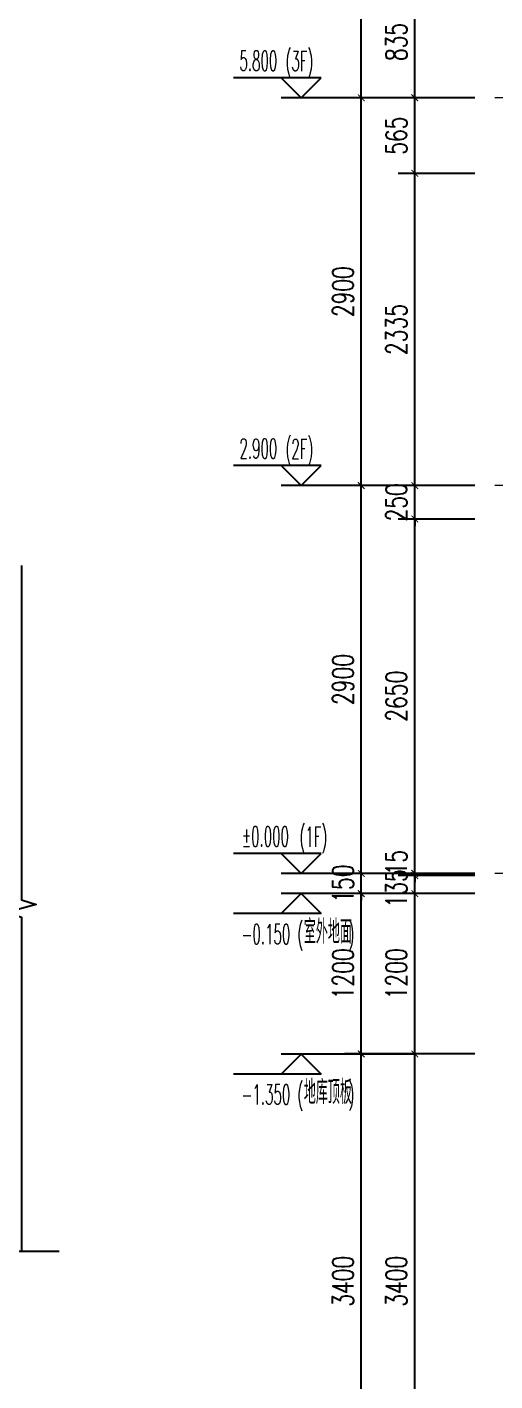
# Model space of a CAD drawing. Extents: x -668857 to 185752, y -270966 to 286822.
# Drawn here: x 33337 to 36838, y 162137 to 172261 of the extents above; entities that cross this region are included whole.
import ezdxf

# ---------------------------------------------------------------- set-up
doc = ezdxf.new("R2010")
doc.units = 0
doc.header["$LTSCALE"] = 1000
doc.linetypes.add('DOTE', pattern=[2.42, 2, -0.2, 0.02, -0.2])
doc.layers.get('0').update_dxf_attribs({"linetype": 'CONTINUOUS'})
doc.layers.get('DEFPOINTS').update_dxf_attribs({"linetype": 'CONTINUOUS'})
for name, color, linetype in [('DIM_ELEV', 3, 'CONTINUOUS'), ('PUB_DIM', 3, 'CONTINUOUS'), ('PUB_TEXT', 2, 'CONTINUOUS'), ('THIN', 7, 'CONTINUOUS')]:
    doc.layers.add(name, color=color, linetype=linetype)
doc.layers.add('DOTE', color=19, linetype='DOTE', lineweight=9)
doc.styles.add('_TCH_DIM', font='SIMPLEX.shx', dxfattribs={"width": 0.7, "bigfont": 'GBCBIG.shx'})
doc.styles.add('_TCH_DIM_T3', font='SIMPLEX', dxfattribs={"width": 0.705882, "bigfont": 'GBCBIG'})
doc.dimstyles.new('_TCH_ARCH&&50', dxfattribs={"dimtxt": 157.5, "dimasz": 50, "dimexe": 125, "dimexo": 150, "dimgap": 58.75, "dimtad": 1, "dimdec": 0, "dimzin": 0, "dimdsep": 46, "dimtxsty": '_TCH_DIM_T3', "dimblk": 'ARCHTICK', "dimcen": 0.09, "dimclrt": 7, "dimazin": 0, "dimtfac": 1, "dimtdec": 0, "dimtix": 1, "dimtmove": 2, "dimatfit": 3, "dimldrblk": 'ARCHTICK', "dimfxl": 1, "dimtolj": 1, "dimtzin": 0, "dimarcsym": 0})

# ---------------------------------------------------------------- blocks, each defined once
blk = doc.blocks.new('_ArchTick')
at = {"color": 0, "linetype": 'ByBlock', "const_width": 0.15}
blk.add_lwpolyline([(-0.5, -0.5), (0.5, 0.5)], dxfattribs=at)
blk = doc.blocks.new('*D612')
at = {"layer": 'DEFPOINTS', "color": 0, "transparency": 16777216}
for p in [(36238, 164582), (36838, 164582), (36838, 161182)]:
    blk.add_point(p, dxfattribs=at)
at = {"layer": 'PUB_DIM', "color": 0, "lineweight": -2, "transparency": 16777216}
for p, q in [((36688, 164582), (36113, 164582)), ((36238, 161182), (36238, 164582)), ((36688, 161182), (36113, 161182))]:
    blk.add_line(p, q, dxfattribs=at)
at = {"layer": 'PUB_DIM', "color": 0, "lineweight": -2, "transparency": 16777216, "xscale": 50, "yscale": 50, "zscale": 50}
for p, rotation in [((36238, 164582), 90), ((36238, 161182), 270)]:
    blk.add_blockref('_ArchTick', p, dxfattribs=dict(at, rotation=rotation))
at = {"layer": 'PUB_DIM', "color": 7, "transparency": 16777216, "insert": (36101, 162882), "char_height": 157.5, "attachment_point": 5, "rotation": 90, "style": '_TCH_DIM_T3'}
blk.add_mtext('\\A1;3400', dxfattribs=at)
blk = doc.blocks.new('*D613')
at = {"layer": 'DEFPOINTS', "color": 0, "transparency": 16777216}
for p in [(36238, 165781), (36838, 165781), (36838, 164582)]:
    blk.add_point(p, dxfattribs=at)
at = {"layer": 'PUB_DIM', "color": 0, "lineweight": -2, "transparency": 16777216}
for p, q in [((36688, 165781), (36113, 165781)), ((36238, 164582), (36238, 165781)), ((36688, 164582), (36113, 164582))]:
    blk.add_line(p, q, dxfattribs=at)
at = {"layer": 'PUB_DIM', "color": 0, "lineweight": -2, "transparency": 16777216, "xscale": 50, "yscale": 50, "zscale": 50}
for p, rotation in [((36238, 165781), 90), ((36238, 164582), 270)]:
    blk.add_blockref('_ArchTick', p, dxfattribs=dict(at, rotation=rotation))
at = {"layer": 'PUB_DIM', "color": 7, "transparency": 16777216, "insert": (36101, 165181), "char_height": 157.5, "attachment_point": 5, "rotation": 90, "style": '_TCH_DIM_T3'}
blk.add_mtext('\\A1;1200', dxfattribs=at)
blk = doc.blocks.new('*D614')
at = {"layer": 'DEFPOINTS', "color": 0, "transparency": 16777216}
for p in [(36238, 165916), (36838, 165916), (36838, 165781)]:
    blk.add_point(p, dxfattribs=at)
at = {"layer": 'PUB_DIM', "color": 0, "lineweight": -2, "transparency": 16777216}
for p, q in [((36688, 165916), (36113, 165916)), ((36238, 165781), (36238, 165916)), ((36688, 165781), (36113, 165781))]:
    blk.add_line(p, q, dxfattribs=at)
at = {"layer": 'PUB_DIM', "color": 0, "lineweight": -2, "transparency": 16777216, "xscale": 50, "yscale": 50, "zscale": 50}
for p, rotation in [((36238, 165916), 90), ((36238, 165781), 270)]:
    blk.add_blockref('_ArchTick', p, dxfattribs=dict(at, rotation=rotation))
at = {"layer": 'PUB_DIM', "color": 7, "transparency": 16777216, "insert": (36101, 165820), "char_height": 157.5, "attachment_point": 5, "rotation": 90, "style": '_TCH_DIM_T3'}
blk.add_mtext('\\A1;135', dxfattribs=at)
blk = doc.blocks.new('*D615')
at = {"layer": 'DEFPOINTS', "color": 0, "transparency": 16777216}
for p in [(36238, 165932), (36838, 165932), (36838, 165916)]:
    blk.add_point(p, dxfattribs=at)
at = {"layer": 'PUB_DIM', "color": 0, "lineweight": -2, "transparency": 16777216}
for p, q in [((36688, 165932), (36113, 165932)), ((36238, 165932), (36238, 165982)), ((36238, 165916), (36238, 165932)), ((36688, 165916), (36113, 165916)), ((36238, 165916), (36238, 165866))]:
    blk.add_line(p, q, dxfattribs=at)
at = {"layer": 'PUB_DIM', "color": 0, "lineweight": -2, "transparency": 16777216, "xscale": 50, "yscale": 50, "zscale": 50}
for p, rotation in [((36238, 165932), 270), ((36238, 165916), 90)]:
    blk.add_blockref('_ArchTick', p, dxfattribs=dict(at, rotation=rotation))
at = {"layer": 'PUB_DIM', "color": 7, "transparency": 16777216, "insert": (36101, 166013), "char_height": 157.5, "attachment_point": 5, "rotation": 90, "style": '_TCH_DIM_T3'}
blk.add_mtext('\\A1;15', dxfattribs=at)
blk = doc.blocks.new('*D616')
at = {"layer": 'DEFPOINTS', "color": 0, "transparency": 16777216}
for p in [(36238, 168582), (36838, 168582), (36838, 165932)]:
    blk.add_point(p, dxfattribs=at)
at = {"layer": 'PUB_DIM', "color": 0, "lineweight": -2, "transparency": 16777216}
for p, q in [((36688, 168582), (36113, 168582)), ((36238, 165932), (36238, 168582)), ((36688, 165932), (36113, 165932))]:
    blk.add_line(p, q, dxfattribs=at)
at = {"layer": 'PUB_DIM', "color": 0, "lineweight": -2, "transparency": 16777216, "xscale": 50, "yscale": 50, "zscale": 50}
for p, rotation in [((36238, 168582), 90), ((36238, 165932), 270)]:
    blk.add_blockref('_ArchTick', p, dxfattribs=dict(at, rotation=rotation))
at = {"layer": 'PUB_DIM', "color": 7, "transparency": 16777216, "insert": (36101, 167257), "char_height": 157.5, "attachment_point": 5, "rotation": 90, "style": '_TCH_DIM_T3'}
blk.add_mtext('\\A1;2650', dxfattribs=at)
blk = doc.blocks.new('*D617')
at = {"layer": 'DEFPOINTS', "color": 0, "transparency": 16777216}
for p in [(36238, 168832), (36838, 168832), (36838, 168582)]:
    blk.add_point(p, dxfattribs=at)
at = {"layer": 'PUB_DIM', "color": 0, "lineweight": -2, "transparency": 16777216}
for p, q in [((36238, 168832), (36238, 168882)), ((36688, 168832), (36113, 168832)), ((36238, 168582), (36238, 168832)), ((36688, 168582), (36113, 168582)), ((36238, 168582), (36238, 168532))]:
    blk.add_line(p, q, dxfattribs=at)
at = {"layer": 'PUB_DIM', "color": 0, "lineweight": -2, "transparency": 16777216, "xscale": 50, "yscale": 50, "zscale": 50}
for p, rotation in [((36238, 168832), 270), ((36238, 168582), 90)]:
    blk.add_blockref('_ArchTick', p, dxfattribs=dict(at, rotation=rotation))
at = {"layer": 'PUB_DIM', "color": 7, "transparency": 16777216, "insert": (36101, 168707), "char_height": 157.5, "attachment_point": 5, "rotation": 90, "style": '_TCH_DIM_T3'}
blk.add_mtext('\\A1;250', dxfattribs=at)
blk = doc.blocks.new('*D618')
at = {"layer": 'DEFPOINTS', "color": 0, "transparency": 16777216}
for p in [(36238, 171167), (36838, 171167), (36838, 168832)]:
    blk.add_point(p, dxfattribs=at)
at = {"layer": 'PUB_DIM', "color": 0, "lineweight": -2, "transparency": 16777216}
for p, q in [((36688, 171167), (36113, 171167)), ((36238, 168832), (36238, 171167)), ((36688, 168832), (36113, 168832))]:
    blk.add_line(p, q, dxfattribs=at)
at = {"layer": 'PUB_DIM', "color": 0, "lineweight": -2, "transparency": 16777216, "xscale": 50, "yscale": 50, "zscale": 50}
for p, rotation in [((36238, 171167), 90), ((36238, 168832), 270)]:
    blk.add_blockref('_ArchTick', p, dxfattribs=dict(at, rotation=rotation))
at = {"layer": 'PUB_DIM', "color": 7, "transparency": 16777216, "insert": (36101, 169999), "char_height": 157.5, "attachment_point": 5, "rotation": 90, "style": '_TCH_DIM_T3'}
blk.add_mtext('\\A1;2335', dxfattribs=at)
blk = doc.blocks.new('*D619')
at = {"layer": 'DEFPOINTS', "color": 0, "transparency": 16777216}
for p in [(36238, 171732), (36838, 171732), (36838, 171167)]:
    blk.add_point(p, dxfattribs=at)
at = {"layer": 'PUB_DIM', "color": 0, "lineweight": -2, "transparency": 16777216}
for p, q in [((36688, 171732), (36113, 171732)), ((36238, 171167), (36238, 171732)), ((36688, 171167), (36113, 171167))]:
    blk.add_line(p, q, dxfattribs=at)
at = {"layer": 'PUB_DIM', "color": 0, "lineweight": -2, "transparency": 16777216, "xscale": 50, "yscale": 50, "zscale": 50}
for p, rotation in [((36238, 171732), 90), ((36238, 171167), 270)]:
    blk.add_blockref('_ArchTick', p, dxfattribs=dict(at, rotation=rotation))
at = {"layer": 'PUB_DIM', "color": 7, "transparency": 16777216, "insert": (36101, 171449), "char_height": 157.5, "attachment_point": 5, "rotation": 90, "style": '_TCH_DIM_T3'}
blk.add_mtext('\\A1;565', dxfattribs=at)
blk = doc.blocks.new('*D620')
at = {"layer": 'DEFPOINTS', "color": 0, "transparency": 16777216}
for p in [(36238, 172567), (36838, 172567), (36838, 171732)]:
    blk.add_point(p, dxfattribs=at)
at = {"layer": 'PUB_DIM', "color": 0, "lineweight": -2, "transparency": 16777216}
for p, q in [((36688, 172567), (36113, 172567)), ((36238, 171732), (36238, 172567)), ((36688, 171732), (36113, 171732))]:
    blk.add_line(p, q, dxfattribs=at)
at = {"layer": 'PUB_DIM', "color": 0, "lineweight": -2, "transparency": 16777216, "xscale": 50, "yscale": 50, "zscale": 50}
for p, rotation in [((36238, 172567), 90), ((36238, 171732), 270)]:
    blk.add_blockref('_ArchTick', p, dxfattribs=dict(at, rotation=rotation))
at = {"layer": 'PUB_DIM', "color": 7, "transparency": 16777216, "insert": (36101, 172149), "char_height": 157.5, "attachment_point": 5, "rotation": 90, "style": '_TCH_DIM_T3'}
blk.add_mtext('\\A1;835', dxfattribs=at)
blk = doc.blocks.new('*D636')
at = {"layer": 'DEFPOINTS', "color": 0, "transparency": 16777216}
for p in [(35838, 164582), (36838, 164582), (36838, 161182)]:
    blk.add_point(p, dxfattribs=at)
at = {"layer": 'PUB_DIM', "color": 0, "lineweight": -2, "transparency": 16777216}
for p, q in [((36688, 164582), (35713, 164582)), ((35838, 161182), (35838, 164582)), ((36688, 161182), (35713, 161182))]:
    blk.add_line(p, q, dxfattribs=at)
at = {"layer": 'PUB_DIM', "color": 0, "lineweight": -2, "transparency": 16777216, "xscale": 50, "yscale": 50, "zscale": 50}
for p, rotation in [((35838, 164582), 90), ((35838, 161182), 270)]:
    blk.add_blockref('_ArchTick', p, dxfattribs=dict(at, rotation=rotation))
at = {"layer": 'PUB_DIM', "color": 7, "transparency": 16777216, "insert": (35701, 162882), "char_height": 157.5, "attachment_point": 5, "rotation": 90, "style": '_TCH_DIM_T3'}
blk.add_mtext('\\A1;3400', dxfattribs=at)
blk = doc.blocks.new('*D637')
at = {"layer": 'DEFPOINTS', "color": 0, "transparency": 16777216}
for p in [(35838, 165781), (36838, 165781), (36838, 164582)]:
    blk.add_point(p, dxfattribs=at)
at = {"layer": 'PUB_DIM', "color": 0, "lineweight": -2, "transparency": 16777216}
for p, q in [((36688, 165781), (35713, 165781)), ((35838, 164582), (35838, 165781)), ((36688, 164582), (35713, 164582))]:
    blk.add_line(p, q, dxfattribs=at)
at = {"layer": 'PUB_DIM', "color": 0, "lineweight": -2, "transparency": 16777216, "xscale": 50, "yscale": 50, "zscale": 50}
for p, rotation in [((35838, 165781), 90), ((35838, 164582), 270)]:
    blk.add_blockref('_ArchTick', p, dxfattribs=dict(at, rotation=rotation))
at = {"layer": 'PUB_DIM', "color": 7, "transparency": 16777216, "insert": (35701, 165181), "char_height": 157.5, "attachment_point": 5, "rotation": 90, "style": '_TCH_DIM_T3'}
blk.add_mtext('\\A1;1200', dxfattribs=at)
blk = doc.blocks.new('*D638')
at = {"layer": 'DEFPOINTS', "color": 0, "transparency": 16777216}
for p in [(35838, 165932), (36838, 165932), (36838, 165781)]:
    blk.add_point(p, dxfattribs=at)
at = {"layer": 'PUB_DIM', "color": 0, "lineweight": -2, "transparency": 16777216}
for p, q in [((36688, 165932), (35713, 165932)), ((35838, 165932), (35838, 165982)), ((35838, 165781), (35838, 165932)), ((36688, 165781), (35713, 165781)), ((35838, 165781), (35838, 165731))]:
    blk.add_line(p, q, dxfattribs=at)
at = {"layer": 'PUB_DIM', "color": 0, "lineweight": -2, "transparency": 16777216, "xscale": 50, "yscale": 50, "zscale": 50}
for p, rotation in [((35838, 165932), 270), ((35838, 165781), 90)]:
    blk.add_blockref('_ArchTick', p, dxfattribs=dict(at, rotation=rotation))
at = {"layer": 'PUB_DIM', "color": 7, "transparency": 16777216, "insert": (35701, 165856), "char_height": 157.5, "attachment_point": 5, "rotation": 90, "style": '_TCH_DIM_T3'}
blk.add_mtext('\\A1;150', dxfattribs=at)
blk = doc.blocks.new('*D639')
at = {"layer": 'DEFPOINTS', "color": 0, "transparency": 16777216}
for p in [(35838, 168832), (36838, 168832), (36838, 165932)]:
    blk.add_point(p, dxfattribs=at)
at = {"layer": 'PUB_DIM', "color": 0, "lineweight": -2, "transparency": 16777216}
for p, q in [((36688, 168832), (35713, 168832)), ((35838, 165932), (35838, 168832)), ((36688, 165932), (35713, 165932))]:
    blk.add_line(p, q, dxfattribs=at)
at = {"layer": 'PUB_DIM', "color": 0, "lineweight": -2, "transparency": 16777216, "xscale": 50, "yscale": 50, "zscale": 50}
for p, rotation in [((35838, 168832), 90), ((35838, 165932), 270)]:
    blk.add_blockref('_ArchTick', p, dxfattribs=dict(at, rotation=rotation))
at = {"layer": 'PUB_DIM', "color": 7, "transparency": 16777216, "insert": (35701, 167382), "char_height": 157.5, "attachment_point": 5, "rotation": 90, "style": '_TCH_DIM_T3'}
blk.add_mtext('\\A1;2900', dxfattribs=at)
blk = doc.blocks.new('*D640')
at = {"layer": 'DEFPOINTS', "color": 0, "transparency": 16777216}
for p in [(35838, 171732), (36838, 171732), (36838, 168832)]:
    blk.add_point(p, dxfattribs=at)
at = {"layer": 'PUB_DIM', "color": 0, "lineweight": -2, "transparency": 16777216}
for p, q in [((36688, 171732), (35713, 171732)), ((35838, 168832), (35838, 171732)), ((36688, 168832), (35713, 168832))]:
    blk.add_line(p, q, dxfattribs=at)
at = {"layer": 'PUB_DIM', "color": 0, "lineweight": -2, "transparency": 16777216, "xscale": 50, "yscale": 50, "zscale": 50}
for p, rotation in [((35838, 171732), 90), ((35838, 168832), 270)]:
    blk.add_blockref('_ArchTick', p, dxfattribs=dict(at, rotation=rotation))
at = {"layer": 'PUB_DIM', "color": 7, "transparency": 16777216, "insert": (35701, 170282), "char_height": 157.5, "attachment_point": 5, "rotation": 90, "style": '_TCH_DIM_T3'}
blk.add_mtext('\\A1;2900', dxfattribs=at)
blk = doc.blocks.new('*D641')
at = {"layer": 'DEFPOINTS', "color": 0, "transparency": 16777216}
for p in [(35838, 174632), (36838, 174632), (36838, 171732)]:
    blk.add_point(p, dxfattribs=at)
at = {"layer": 'PUB_DIM', "color": 0, "lineweight": -2, "transparency": 16777216}
for p, q in [((36688, 174632), (35713, 174632)), ((35838, 171732), (35838, 174632)), ((36688, 171732), (35713, 171732))]:
    blk.add_line(p, q, dxfattribs=at)
at = {"layer": 'PUB_DIM', "color": 0, "lineweight": -2, "transparency": 16777216, "xscale": 50, "yscale": 50, "zscale": 50}
for p, rotation in [((35838, 174632), 90), ((35838, 171732), 270)]:
    blk.add_blockref('_ArchTick', p, dxfattribs=dict(at, rotation=rotation))
at = {"layer": 'PUB_DIM', "color": 7, "transparency": 16777216, "insert": (35701, 173182), "char_height": 157.5, "attachment_point": 5, "rotation": 90, "style": '_TCH_DIM_T3'}
blk.add_mtext('\\A1;2900', dxfattribs=at)

msp = doc.modelspace()

# ---------------------------------------------------------------- linework, layer by layer
at = {"layer": 'DIM_ELEV'}
for p, q in [((35538.13, 171881.66), (34882.13, 171881.66)), ((35388.13, 171731.66), (35238.13, 171881.66)), ((35388.13, 171731.66), (35538.13, 171881.66)), ((36238.13, 171731.66), (35238.13, 171731.66)), ((35538.13, 168981.66), (34882.13, 168981.66)), ((35388.13, 168831.66), (35238.13, 168981.66)), ((35388.13, 168831.66), (35538.13, 168981.66)), ((36238.13, 168831.66), (35238.13, 168831.66)), ((35538.13, 166081.66), (34882.13, 166081.66)), ((35388.13, 165931.66), (35238.13, 166081.66)), ((35388.13, 165931.66), (35538.13, 166081.66)), ((36238.13, 165931.66), (35238.13, 165931.66)), ((35388.13, 165781.19), (35238.13, 165631.19)), ((36238.13, 165781.19), (35238.13, 165781.19)), ((35388.13, 165781.19), (35538.13, 165631.19)), ((35538.13, 165631.19), (34882.13, 165631.19)), ((35388.13, 164581.66), (35238.13, 164431.66)), ((36238.13, 164581.66), (35238.13, 164581.66)), ((35388.13, 164581.66), (35538.13, 164431.66)), ((35538.13, 164431.66), (34882.13, 164431.66))]:
    msp.add_line(p, q, dxfattribs=at)
at = {"layer": 'DOTE', "linetype": 'DOTE'}
for p, q in [((52315.19, 171731.66), (36838.13, 171731.66)), ((52315.19, 168831.66), (36838.13, 168831.66)), ((52315.19, 165931.66), (36838.13, 165931.66))]:
    msp.add_line(p, q, dxfattribs=at)
at = {"layer": 'THIN'}
for points in [[(33295.95, 168233.79), (33295.95, 165735.35), (33405.95, 165700.35), (33185.95, 165640.35), (33295.95, 165605.35), (33295.95, 163106.91)], [(27589.92, 163106.91), (30452.94, 163106.91), (30522.94, 163326.91), (30642.94, 162886.91), (30712.94, 163106.91), (33575.95, 163106.91)]]:
    msp.add_lwpolyline(points, dxfattribs=at)

# ---------------------------------------------------------------- texts
at = {"layer": 'PUB_TEXT', "style": '_TCH_DIM'}
for s, height, width, p in [('(3F)', 148.75, 0.494118, (35270.23, 171931.71)), ('5.800', 148.75, 0.494118, (34925.93, 171934.16)), ('2.900', 148.75, 0.494118, (34925.93, 169034.16)), ('(2F)', 148.75, 0.494118, (35270.23, 169031.71)), ('%%P0.000', 148.75, 0.494118, (34944.13, 166134.16)), ('(1F)', 148.75, 0.494118, (35374.88, 166131.71)), ('-0.150', 148.75, 0.494118, (34941.33, 165403.69)), ('(', 148.75, 0.494118, (35358.78, 165406.14)), ('室外地面', 178.723, 0.7, (35407.78, 165406.14)), (')', 148.75, 0.494118, (35741.4, 165406.14)), ('-1.350', 148.75, 0.494118, (34941.33, 164204.16)), ('(', 148.75, 0.494118, (35358.78, 164206.61)), ('地库顶板', 178.723, 0.7, (35407.78, 164206.61)), (')', 148.75, 0.494118, (35741.4, 164206.61))]:
    msp.add_text(s, height=height, dxfattribs=dict(at, width=width)).set_placement(p)

# ---------------------------------------------------------------- dimensions: what is measured, and where the dimension line sits
at = {"layer": 'PUB_DIM'}
for p1, p2, distance, picture, middle in [((36838.13, 171731.66), (36838.13, 174631.66), 1000, '*D641', (35700.63, 173181.66)), ((36838.13, 171731.66), (36838.13, 172566.7), 600, '*D620', (36100.63, 172149.18)), ((36838.13, 168831.66), (36838.13, 171731.66), 1000, '*D640', (35700.63, 170281.66)), ((36838.13, 171166.68), (36838.13, 171731.66), 600, '*D619', (36100.63, 171449.17)), ((36838.13, 168831.66), (36838.13, 171166.68), 600, '*D618', (36100.63, 169999.17)), ((36838.13, 168581.66), (36838.13, 168831.66), 600, '*D617', (36100.63, 168706.66)), ((36838.13, 165931.66), (36838.13, 168831.66), 1000, '*D639', (35700.63, 167381.66)), ((36838.13, 165931.66), (36838.13, 168581.66), 600, '*D616', (36100.63, 167256.66)), ((36838.13, 165781.19), (36838.13, 165931.66), 1000, '*D638', (35700.63, 165856.43)), ((36838.13, 164581.66), (36838.13, 165781.19), 1000, '*D637', (35700.63, 165181.43)), ((36838.13, 164581.66), (36838.13, 165781.19), 600, '*D613', (36100.63, 165181.43)), ((36838.13, 161181.66), (36838.13, 164581.66), 1000, '*D636', (35700.63, 162881.66)), ((36838.13, 161181.66), (36838.13, 164581.66), 600, '*D612', (36100.63, 162881.66))]:
    dim = msp.add_aligned_dim(p1=p1, p2=p2, distance=distance, dimstyle='_TCH_ARCH&&50', dxfattribs=at)
    dim.commit()
    dim.dimension.update_dxf_attribs({"geometry": picture, "text_midpoint": middle})
for base, p1, p2, picture, middle in [((36238.13, 165931.66), (36838.13, 165916.46), (36838.13, 165931.66), '*D615', (36100.63, 166013.5)), ((36238.13, 165916.46), (36838.13, 165781.19), (36838.13, 165916.46), '*D614', (36100.63, 165819.72))]:
    dim = msp.add_linear_dim(base=base, p1=p1, p2=p2, angle=90, dimstyle='_TCH_ARCH&&50', dxfattribs=at)
    dim.commit()
    dim.dimension.update_dxf_attribs({"geometry": picture, "text_midpoint": middle, "dimtype": 161})

doc.saveas('drawing.dxf')
